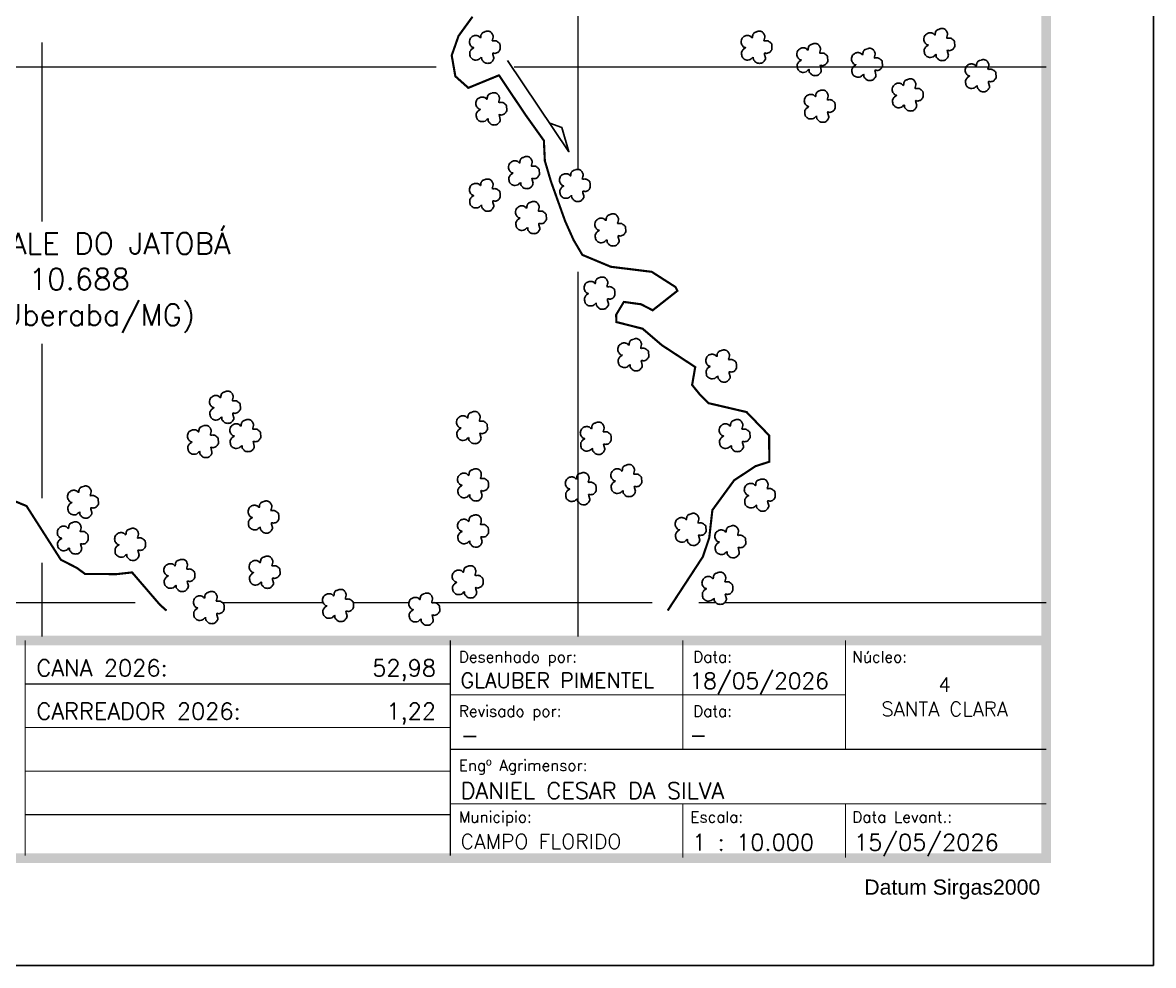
# Model space of a CAD drawing. Header units: millimetres. Extents: x 730567 to 733537, y 7816662 to 7818762.
# Drawn here: x 732482 to 733537, y 7816662 to 7817542 of the extents above; entities that cross this region are included whole.
import ezdxf
from ezdxf.enums import TextEntityAlignment as Align

# ---------------------------------------------------------------- set-up
doc = ezdxf.new("R2010")
doc.units = ezdxf.units.MM
doc.linetypes.add('CONTINUO', pattern=[0])
doc.linetypes.add('LIN0', pattern=[0])
for name, color, linetype in [('CÓRREGO', 174, 'Continuous'), ('MARGEM', 7, 'CONTINUO'), ('MATO', 3, 'Continuous')]:
    doc.layers.add(name, color=color, linetype=linetype)
doc.layers.add('MALHA', color=8, linetype='Continuous', lineweight=9)
doc.layers.add('TEXTO', color=7, linetype='Continuous', lineweight=9)
doc.styles.add('marcelo', font='arial.ttf')
doc.styles.add('SIMPLEX', font='simplex', dxfattribs={"height": 0.2})

# ---------------------------------------------------------------- blocks, each defined once
blk = doc.blocks.new('mato')
at = {"layer": 'MATO', "color": 94, "linetype": 'CONTINUO'}
blk.add_lwpolyline([(734601.6, 7824194.7), (734600.8, 7824194.1), (734600, 7824193.3), (734599.1, 7824192.6), (734598, 7824192.3), (734596.9, 7824192.2), (734595.8, 7824192.2), (734594.9, 7824192.4), (734594.2, 7824192.7), (734593.5, 7824193.1), (734592.9, 7824193.6), (734592.3, 7824194.1), (734591.8, 7824194.7), (734591.5, 7824195.3), (734591.3, 7824195.9), (734591.2, 7824196.6), (734591, 7824197.5), (734591, 7824198.4), (734591, 7824199.3), (734591.2, 7824200), (734591.5, 7824200.5), (734591.9, 7824201), (734592.1, 7824201.5), (734592.4, 7824201.9), (734592.8, 7824202.3), (734594.2, 7824203.2), (734594.7, 7824203.6), (734594.5, 7824203.7), (734593.5, 7824204), (734593.1, 7824204.2), (734592.7, 7824204.5), (734592.3, 7824204.9), (734591.8, 7824205.6), (734591.3, 7824206.3), (734590.9, 7824207.1), (734590.7, 7824208), (734590.6, 7824208.8), (734590.7, 7824209.7), (734590.9, 7824210.7), (734591.3, 7824211.6), (734591.7, 7824212.4), (734592, 7824212.8), (734592.3, 7824213.1), (734592.7, 7824213.4), (734593.3, 7824213.8), (734593.9, 7824214.2), (734594.6, 7824214.5), (734595.3, 7824214.7), (734596, 7824214.8), (734596.6, 7824214.8), (734597.2, 7824214.8), (734597.8, 7824214.7), (734598.2, 7824214.6), (734598.7, 7824214.4), (734599.1, 7824214.3), (734599.5, 7824214), (734600, 7824213.4), (734600.5, 7824213), (734600.9, 7824212.8), (734601.1, 7824213.4), (734601.2, 7824214.2), (734601.3, 7824215.1), (734601.4, 7824215.5), (734601.5, 7824215.8), (734602, 7824216.5), (734602.3, 7824217), (734602.7, 7824217.4), (734603.2, 7824217.6), (734603.7, 7824217.8), (734604.3, 7824218), (734605.3, 7824218.4), (734605.8, 7824218.6), (734606.3, 7824218.7), (734606.9, 7824218.8), (734607.5, 7824218.8), (734608, 7824218.8), (734608.6, 7824218.7), (734609.1, 7824218.6), (734609.5, 7824218.4), (734610, 7824218.1), (734610.4, 7824217.9), (734610.7, 7824217.6), (734611, 7824217.2), (734611.3, 7824216.8), (734611.7, 7824216.3), (734611.9, 7824215.7), (734612.2, 7824215.1), (734612.4, 7824214.6), (734612.5, 7824214), (734612.5, 7824213.3), (734612.2, 7824212.1), (734611.9, 7824210.9), (734611.7, 7824210), (734612.4, 7824209.8), (734613.2, 7824209.9), (734614.1, 7824210), (734614.7, 7824209.9), (734615.4, 7824209.8), (734616, 7824209.5), (734616.6, 7824209.1), (734617.3, 7824208.6), (734617.8, 7824208.1), (734618.2, 7824207.9), (734618.6, 7824207.5), (734618.8, 7824207), (734619, 7824205.5), (734619.1, 7824203.9), (734619.1, 7824202.4), (734618.8, 7824201.5), (734618.4, 7824200.9), (734618, 7824200.3), (734617.5, 7824199.8), (734617, 7824199.3), (734616.5, 7824199), (734615.7, 7824198.7), (734614.9, 7824198.5), (734614.1, 7824198.3), (734613.3, 7824198.6), (734612.6, 7824198.7), (734612.1, 7824198.5), (734612.3, 7824197.3), (734613.2, 7824194.3), (734613.1, 7824193.5), (734613, 7824192.9), (734612.3, 7824191.8), (734611.9, 7824191.2), (734611.4, 7824190.7), (734611, 7824190.3), (734610.6, 7824189.9), (734610.1, 7824189.6), (734609.5, 7824189.4), (734608.8, 7824189.2), (734608.2, 7824189.2), (734607.5, 7824189.1), (734606.8, 7824189.2), (734605.7, 7824189.3), (734605.3, 7824189.5), (734604.8, 7824189.7), (734604.2, 7824190.1), (734603.7, 7824190.7), (734603.2, 7824191.3), (734602.7, 7824191.7), (734602.3, 7824192.2), (734602, 7824192.7), (734601.9, 7824194.3), (734601.7, 7824195)], dxfattribs=at)

msp = doc.modelspace()

# ---------------------------------------------------------------- linework, layer by layer
at = {"layer": 'CÓRREGO'}
msp.add_lwpolyline([(732901.5, 7817547, 2, 2, 0), (732888.5, 7817529.1, 2, 2, 0), (732882.1, 7817510.9, 2, 2, 0), (732885.5, 7817491.4, 2, 2, 0), (732897.6, 7817480.6, 2, 2, 0), (732925.9, 7817492.2, 2, 2, 0), (732926.3, 7817492.2, 2, 2, 0), (732950.9, 7817455.5, 2, 2, 0), (732968.1, 7817431.4, 2, 2, 0), (732969, 7817412.5, 2, 2, 0), (732974.7, 7817393.2, 2, 2, 0), (732987.9, 7817356.3, 2, 2, 0), (732995.8, 7817338.6, 2, 2, 0), (733004, 7817324.7, 2, 2, 0), (733030.6, 7817313.6, 2, 2, 0), (733068.7, 7817308.9, 2, 2, 0), (733090.9, 7817294.7, 2, 2, 0), (733092.7, 7817291.2, 2, 2, 0), (733069.6, 7817273, 2, 2, 0), (733058.8, 7817278.6, 2, 2, 0), (733042.7, 7817280.8, 2, 2, 0), (733035.5, 7817268.8, 2, 2, 0), (733035.8, 7817262, 2, 2, 0), (733060.2, 7817255.8, 2, 2, 0), (733078.2, 7817240.4, 2, 2, 0), (733109.3, 7817220, 2, 2, 0), (733106.4, 7817203.3, 2, 2, 0), (733113.1, 7817195, 2, 2, 0), (733121.7, 7817186.3, 2, 2, 0), (733157.2, 7817178, 2, 2, 0), (733178.3, 7817156.1, 2, 2, 0), (733178.4, 7817131.6, 2, 2, 0), (733165.6, 7817127.5, 2, 2, 0), (733145.6, 7817114.3, 2, 2, 0), (733125.3, 7817086.5, 2, 2, 0), (733122.4, 7817060.7, 2, 2, 0), (733116.4, 7817042.9, 2, 2, 0), (733083.6, 7816992.7, 0, 0, 0)], format="xyseb", dxfattribs=at)
msp.add_lwpolyline([(732934.3, 7817506), (732991.4, 7817421), (732984.7, 7817443.5), (732973.5, 7817447.7)], dxfattribs=at)
at = {"layer": 'CÓRREGO', "const_width": 2}
msp.add_lwpolyline([(732616, 7816992.7), (732609.8, 7816998.2), (732583.9, 7817028.3), (732569.3, 7817026.7), (732540, 7817026.9), (732532.4, 7817032.5), (732517.4, 7817040.2), (732485.4, 7817090.3), (732451.6, 7817104.2)], dxfattribs=at)
at = {"layer": 'MALHA'}
for points in [[(733000, 7817404.5), (733000, 7817646.5)], [(732500, 7817355.9), (732500, 7817523)], [(732867.6, 7817500), (732193, 7817500)], [(733436.8, 7817500), (732940.5, 7817500)], [(733000, 7816968.4), (733000, 7817308.9)], [(732500, 7817097.5), (732500, 7817241.6)], [(732500, 7816968.4), (732500, 7817037.3)], [(732586.9, 7817000), (731591.8, 7817000)], [(732710.1, 7817000), (732668.3, 7817000)], [(732762.2, 7817000), (732710.1, 7817000)], [(732805.6, 7817000), (732790.2, 7817000)], [(732842.1, 7817000), (732805.6, 7817000)], [(733069, 7817000), (732863.8, 7817000)], [(733128.9, 7817000), (733112.8, 7817000)], [(733436.8, 7817000), (733136.5, 7817000)]]:
    msp.add_lwpolyline(points, dxfattribs=at)
at = {"layer": 'MARGEM', "color": 174, "linetype": 'LIN0', "flags": 128}
msp.add_lwpolyline([(733536.8, 7818761.5), (730566.8, 7818761.5), (730566.8, 7816661.5), (733536.8, 7816661.5)], close=True, dxfattribs=at)
at = {"layer": 'MARGEM', "color": 174, "linetype": 'LIN0', "const_width": 9.09, "flags": 128}
for points in [[(733436.8, 7818661.5), (730666.8, 7818661.5), (730666.8, 7816761.5), (733436.8, 7816761.5)], [(731536.8, 7816964.8), (733436.8, 7816964.8), (733436.8, 7816761.5), (731536.8, 7816761.5)]]:
    msp.add_lwpolyline(points, close=True, dxfattribs=at)
at = {"layer": 'MARGEM', "color": 174, "linetype": 'LIN0', "const_width": 1.01, "flags": 128}
for points in [[(732484.1, 7816964.8), (732484.1, 7816764)], [(732880.8, 7816964.8), (732880.8, 7816764)], [(733097.7, 7816863.2), (733097.7, 7816964.8)], [(733249.5, 7816863.2), (733249.5, 7816964.8)], [(732484.1, 7816924.2), (732880.8, 7816924.2)], [(732880.8, 7816914), (733249.5, 7816914)], [(732484.1, 7816883.5), (732880.8, 7816883.5)], [(732880.8, 7816863.2), (733436.9, 7816863.2)], [(732484.1, 7816842.8), (732880.8, 7816842.8)], [(732880.8, 7816812.3), (733436.8, 7816812.3)], [(733097.7, 7816812.3), (733097.7, 7816762)], [(733249.5, 7816812.3), (733249.5, 7816762)], [(732484.1, 7816802.2), (732880.8, 7816802.2)]]:
    msp.add_lwpolyline(points, dxfattribs=at)

# ---------------------------------------------------------------- block references
at = {"layer": 'MATO', "linetype": 'Continuous', "xscale": 1.012925508739093, "yscale": 1.012925508739093, "zscale": 1.012925508739093}
for p in [(-10763, -107814.8), (-11187, -107817.3), (-10933.5, -107817.3), (-10881.5, -107828.8), (-10830.5, -107833.3), (-10724.5, -107843.8), (-10792.5, -107861.8), (-11181, -107874.8), (-10874.5, -107872.3), (-11150.5, -107934.3), (-11103, -107946.3), (-11187, -107955.3), (-11144, -107976.3), (-11070, -107987.8), (-11080, -108046.8), (-11048.5, -108104.3), (-10966.5, -108114.8), (-11429.5, -108153.3), (-11199, -108172.3), (-11410.5, -108179.8), (-11083.5, -108182.3), (-10954, -108179.8), (-11450, -108185.3), (-11198, -108225.8), (-11055, -108221.8), (-11097.5, -108229.3), (-10930.5, -108235.3), (-11562, -108241.8), (-11393.5, -108255.8), (-11198, -108268.8), (-10995, -108267.3), (-11571.5, -108275.3), (-10958, -108278.8), (-11518, -108281.3), (-11472, -108310.3), (-11392.5, -108307.3), (-11203, -108316.3), (-10970, -108322.3), (-11444.5, -108340.3), (-11324, -108338.3), (-11243.5, -108341.8)]:
    msp.add_blockref('mato', p, dxfattribs=at)

# ---------------------------------------------------------------- texts
at = {"layer": 'TEXTO', "linetype": 'Continuous', "style": 'SIMPLEX'}
for s, height, p in [('CANA 2026:', 15.44, (732494.7, 7816946.9)), ('GLAUBER PIMENTEL', 14, (732890.4, 7816934.5)), ('18/05/2026', 14.86, (733104, 7816934.5)), ('CARREADOR 2026:', 15.436, (732494.7, 7816906.5)), ('-', 15.4, (732890.4, 7816884.1)), ('-', 14.9, (733104, 7816884.1)), ('DANIEL CESAR DA SILVA', 15.436, (732890.4, 7816832.3)), ('15/05/2026', 15.44, (733257.5, 7816784.1)), ('CAMPO FLORIDO', 13.942, (732890.4, 7816784.1)), ('1 : 10.000', 15.44, (733106.4, 7816784.1))]:
    msp.add_text(s, height=height, dxfattribs=at).set_placement(p, align=Align.TOP_LEFT)
for s, p in [('52,98', (732867.5, 7816946.9)), ('1,22', (732867.5, 7816906.5))]:
    msp.add_text(s, height=15.44, dxfattribs=at).set_placement(p, align=Align.TOP_RIGHT)
at = {"layer": 'TEXTO', "linetype": 'Continuous', "lineweight": 9}
for s, height, style, p in [('Desenhado por:', 10.457, 'SIMPLEX', (732888.7, 7816954.7)), ('Data:', 10.46, 'SIMPLEX', (733107.3, 7816954.7)), ('Núcleo:', 10.46, 'SIMPLEX', (733255.8, 7816954.7)), ('Revisado por:', 10.457, 'SIMPLEX', (732888.7, 7816904.1)), ('Data:', 10.46, 'SIMPLEX', (733107.3, 7816904.1)), ('Engº Agrimensor:', 10.457, 'SIMPLEX', (732888.7, 7816853.5)), ('Municipio:', 10.46, 'SIMPLEX', (732888.7, 7816805.3)), ('Escala:', 10.46, 'SIMPLEX', (733104.7, 7816805.3)), ('Data Levant.:', 10.457, 'SIMPLEX', (733255.8, 7816805.3)), ('Datum Sirgas2000', 14.196, 'marcelo', (733267, 7816741.7))]:
    msp.add_text(s, height=height, dxfattribs=dict(at, style=style)).set_placement(p, align=Align.TOP_LEFT)
at = {"layer": 'TEXTO', "linetype": 'Continuous', "style": 'SIMPLEX'}
for s, height, p in [('4', 13.4, (733342, 7816930.3)), ('SANTA CLARA', 13.445, (733342, 7816907.6))]:
    msp.add_text(s, height=height, dxfattribs=at).set_placement(p, align=Align.TOP_CENTER)
at = {"layer": 'TEXTO', "insert": (732500, 7817298.7), "char_height": 20, "width": 416.39, "attachment_point": 5, "style": 'SIMPLEX'}
msp.add_mtext('FAZENDA VALE DO JATOBÁ^JMat. 10.688^J(2ºORI-Uberaba/MG)', dxfattribs=at)

doc.saveas('drawing.dxf')
